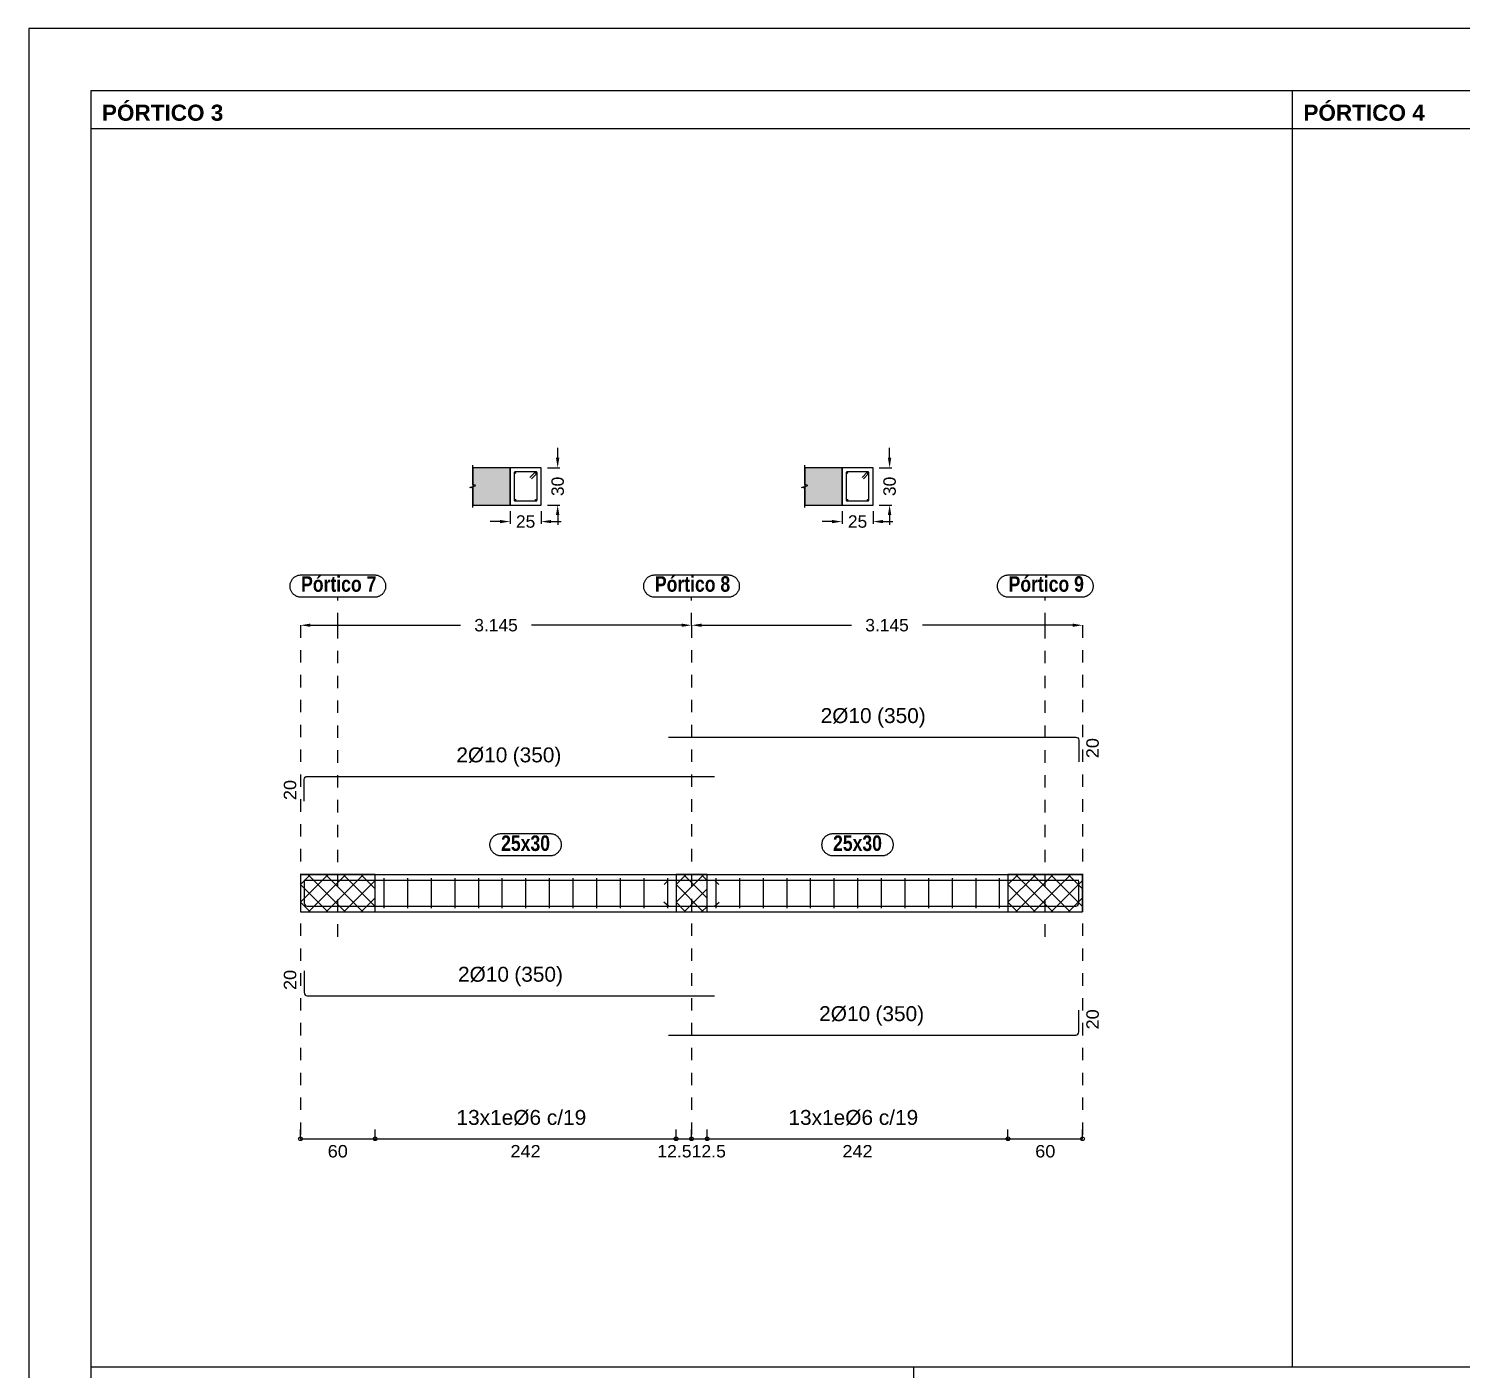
# Model space of a CAD drawing. Extents: x 2455 to 9764, y -806 to 181.
# Drawn here: x 4921.37 to 4932.89, y -398.52 to -387.73 of the extents above; entities that cross this region are included whole.
import ezdxf
from ezdxf.enums import TextEntityAlignment as Align

# ---------------------------------------------------------------- set-up
doc = ezdxf.new("R2010")
doc.units = 0
doc.header["$LTSCALE"] = 0.2
doc.header["$MEASUREMENT"] = 0
doc.linetypes.add('CYPE_RAYAPUNTO', pattern=[0.4125, 0.2025, -0.105, 0, -0.105])
doc.linetypes.add('PUNTOS2', pattern=[0.125, 0, -0.125])
doc.layers.add('01_cartela', color=6, linetype='CONTINUOUS', plot=False)
for name, color, linetype in [('01_cotas', 4, 'CONTINUOUS'), ('01_parcela', 7, 'CONTINUOUS'), ('01_primera', 5, 'CONTINUOUS'), ('01_texto cartela', 4, 'CONTINUOUS'), ('ALZ_CONT_NUDOS', 5, 'CONTINUOUS'), ('ALZ_CONT_VIG_HORMIGON', 5, 'CONTINUOUS'), ('ALZ_COT_COT_LIN_APOYOS', 120, 'CYPE_RAYAPUNTO'), ('ALZ_REF_REF_REFERENCIA', 3, 'CONTINUOUS'), ('ALZ_REF_TEXTO_REF_NOMBRE', 3, 'CONTINUOUS'), ('ARM_LONGITUDINAL_Ø10', 4, 'CONTINUOUS'), ('ARM_TRANSVERSAL_Ø6', 4, 'CONTINUOUS'), ('SEC_CONT_FORJADOS_SECCION', 8, 'CONTINUOUS'), ('SEC_CONT_VIG_HORMIGON_SECCION', 2, 'CONTINUOUS'), ('UNI_CORTANTES', 3, 'CONTINUOUS')]:
    doc.layers.add(name, color=color, linetype=linetype)
doc.layers.add('VIG_CARAS', color=5, linetype='CONTINUOUS', lineweight=9)
doc.styles.add('BERNARDO', font='GOTHICB.TTF')
doc.styles.add('CYPETXT_0.15', font='arial.ttf', dxfattribs={"height": 0.1})
doc.styles.add('Estilo1', font='swissel.ttf')
doc.styles.add('NIEVES2', font='sanss___.ttf')
doc.styles.add('NIEVES3', font='swisseb.ttf')
doc.styles.add('ROMANS', font='romans')
doc.dimstyles.new('DECIMAL-50', dxfattribs={"dimtxt": 0.08, "dimasz": 0.15, "dimexe": 0.05, "dimexo": 0.05, "dimgap": 0.09, "dimtad": 0, "dimzin": 0, "dimdsep": 46, "dimtxsty": 'ROMANS', "dimblk": 'DOTSMALL', "dimcen": 0.09, "dimclrt": 7, "dimadec": 0, "dimazin": 0, "dimtfac": 1.38, "dimtix": 1, "dimtofl": 0, "dimtmove": 2, "dimatfit": 3, "dimldrblk": 'OBLIQUE', "dimfxl": 1, "dimtolj": 1, "dimtzin": 0, "dimarcsym": 0})

# ---------------------------------------------------------------- blocks, each defined once
blk = doc.blocks.new('*D216')
at = {"layer": '01_cotas', "color": 0, "lineweight": -2, "transparency": 16777216}
for p, q in [((4925.162, -391.695), (4925.082, -391.695)), ((4925.572, -391.695), (4925.652, -391.695))]:
    blk.add_line(p, q, dxfattribs=at)
at = {"layer": '01_cotas', "color": 0, "linetype": 'PUNTOS2', "lineweight": -2, "transparency": 16777216}
for p, q in [((4925.242, -391.612), (4925.242, -391.745)), ((4925.492, -391.612), (4925.492, -391.745))]:
    blk.add_line(p, q, dxfattribs=at)
at = {"layer": '01_cotas', "color": 0, "transparency": 16777216}
for points in [[(4925.162, -391.682), (4925.162, -391.708), (4925.242, -391.695)], [(4925.572, -391.682), (4925.572, -391.708), (4925.492, -391.695)]]:
    blk.add_solid(points, dxfattribs=at)
at = {"layer": '01_cotas', "color": 5, "transparency": 16777216, "insert": (4925.367, -391.695), "char_height": 0.1, "attachment_point": 5, "style": 'Estilo1'}
blk.add_mtext('\\A1;25', dxfattribs=at)
blk = doc.blocks.new('*D217')
at = {"layer": '01_cotas', "color": 0, "lineweight": -2, "transparency": 16777216}
for p, q in [((4925.625, -391.182), (4925.625, -391.102)), ((4925.625, -391.642), (4925.625, -391.722))]:
    blk.add_line(p, q, dxfattribs=at)
at = {"layer": '01_cotas', "color": 0, "linetype": 'PUNTOS2', "lineweight": -2, "transparency": 16777216}
for p, q in [((4925.542, -391.262), (4925.675, -391.262)), ((4925.542, -391.562), (4925.675, -391.562))]:
    blk.add_line(p, q, dxfattribs=at)
at = {"layer": '01_cotas', "color": 0, "transparency": 16777216}
for points in [[(4925.611, -391.182), (4925.638, -391.182), (4925.625, -391.262)], [(4925.611, -391.642), (4925.638, -391.642), (4925.625, -391.562)]]:
    blk.add_solid(points, dxfattribs=at)
at = {"layer": '01_cotas', "color": 5, "transparency": 16777216, "insert": (4925.625, -391.412), "char_height": 0.1, "attachment_point": 5, "rotation": 90, "style": 'Estilo1'}
blk.add_mtext('\\A1;30', dxfattribs=at)
blk = doc.blocks.new('*D218')
at = {"layer": '01_cotas', "color": 0, "lineweight": -2, "transparency": 16777216}
for p, q in [((4927.832, -391.695), (4927.752, -391.695)), ((4928.242, -391.695), (4928.322, -391.695))]:
    blk.add_line(p, q, dxfattribs=at)
at = {"layer": '01_cotas', "color": 0, "linetype": 'PUNTOS2', "lineweight": -2, "transparency": 16777216}
for p, q in [((4927.912, -391.612), (4927.912, -391.745)), ((4928.162, -391.612), (4928.162, -391.745))]:
    blk.add_line(p, q, dxfattribs=at)
at = {"layer": '01_cotas', "color": 0, "transparency": 16777216}
for points in [[(4927.832, -391.682), (4927.832, -391.708), (4927.912, -391.695)], [(4928.242, -391.682), (4928.242, -391.708), (4928.162, -391.695)]]:
    blk.add_solid(points, dxfattribs=at)
at = {"layer": '01_cotas', "color": 5, "transparency": 16777216, "insert": (4928.037, -391.695), "char_height": 0.1, "attachment_point": 5, "style": 'Estilo1'}
blk.add_mtext('\\A1;25', dxfattribs=at)
blk = doc.blocks.new('*D219')
at = {"layer": '01_cotas', "color": 0, "lineweight": -2, "transparency": 16777216}
for p, q in [((4928.295, -391.182), (4928.295, -391.102)), ((4928.295, -391.642), (4928.295, -391.722))]:
    blk.add_line(p, q, dxfattribs=at)
at = {"layer": '01_cotas', "color": 0, "linetype": 'PUNTOS2', "lineweight": -2, "transparency": 16777216}
for p, q in [((4928.212, -391.262), (4928.345, -391.262)), ((4928.212, -391.562), (4928.345, -391.562))]:
    blk.add_line(p, q, dxfattribs=at)
at = {"layer": '01_cotas', "color": 0, "transparency": 16777216}
for points in [[(4928.281, -391.182), (4928.308, -391.182), (4928.295, -391.262)], [(4928.281, -391.642), (4928.308, -391.642), (4928.295, -391.562)]]:
    blk.add_solid(points, dxfattribs=at)
at = {"layer": '01_cotas', "color": 5, "transparency": 16777216, "insert": (4928.295, -391.412), "char_height": 0.1, "attachment_point": 5, "rotation": 90, "style": 'Estilo1'}
blk.add_mtext('\\A1;30', dxfattribs=at)
blk = doc.blocks.new('*D220')
at = {"layer": '01_cotas', "color": 0, "lineweight": -2, "transparency": 16777216}
for p, q in [((4923.636, -392.529), (4924.844, -392.529)), ((4926.622, -392.529), (4925.414, -392.529))]:
    blk.add_line(p, q, dxfattribs=at)
at = {"layer": '01_cotas', "color": 0, "transparency": 16777216}
for points in [[(4923.636, -392.516), (4923.636, -392.542), (4923.556, -392.529)], [(4926.622, -392.516), (4926.622, -392.542), (4926.702, -392.529)]]:
    blk.add_solid(points, dxfattribs=at)
at = {"layer": '01_cotas', "color": 5, "transparency": 16777216, "insert": (4925.129, -392.529), "char_height": 0.1, "attachment_point": 5, "style": 'Estilo1'}
blk.add_mtext('\\A1;3.145', dxfattribs=at)
blk = doc.blocks.new('*D221')
at = {"layer": '01_cotas', "color": 0, "lineweight": -2, "transparency": 16777216}
for p, q in [((4926.782, -392.529), (4927.989, -392.529)), ((4929.767, -392.529), (4928.559, -392.529))]:
    blk.add_line(p, q, dxfattribs=at)
at = {"layer": '01_cotas', "color": 0, "transparency": 16777216}
for points in [[(4926.782, -392.516), (4926.782, -392.542), (4926.702, -392.529)], [(4929.767, -392.516), (4929.767, -392.542), (4929.847, -392.529)]]:
    blk.add_solid(points, dxfattribs=at)
at = {"layer": '01_cotas', "color": 5, "transparency": 16777216, "insert": (4928.274, -392.529), "char_height": 0.1, "attachment_point": 5, "style": 'Estilo1'}
blk.add_mtext('\\A1;3.145', dxfattribs=at)

msp = doc.modelspace()

# ---------------------------------------------------------------- hatches: boundary and pattern name
at = {"layer": 'SEC_CONT_FORJADOS_SECCION', "true_color": 0xdad7d3}
for points in [[(4924.942, -391.562), (4925.242, -391.562), (4925.242, -391.262), (4924.942, -391.262)], [(4927.612, -391.562), (4927.912, -391.562), (4927.912, -391.262), (4927.612, -391.262)]]:
    msp.add_hatch(color=254, dxfattribs=at).paths.add_polyline_path(points)

# ---------------------------------------------------------------- linework, layer by layer
at = {"layer": '01_cartela', "color": 3}
msp.add_lwpolyline([(4921.37, -387.729), (4921.37, -409.264), (4952.008, -409.264), (4952.008, -387.729)], close=True, dxfattribs=at)
at = {"layer": '01_parcela', "color": 7, "ltscale": 2.5}
for p, q in [((4921.87, -388.229), (4921.869, -398.496)), ((4951.508, -388.229), (4921.87, -388.229)), ((4931.533, -388.229), (4931.532, -398.496)), ((4921.869, -398.496), (4951.509, -398.496)), ((4921.869, -398.496), (4921.87, -408.764)), ((4928.488, -398.496), (4928.489, -408.764))]:
    msp.add_line(p, q, dxfattribs=at)
at = {"layer": '01_primera', "ltscale": 2.5}
msp.add_line((4921.87, -388.531), (4951.508, -388.531), dxfattribs=at)
at = {"layer": 'ALZ_CONT_NUDOS'}
for p, q in [((4923.556, -394.535), (4923.556, -394.835)), ((4929.847, -394.535), (4929.847, -394.835))]:
    msp.add_line(p, q, dxfattribs=at)
at = {"layer": 'ALZ_CONT_NUDOS', "lineweight": 0}
for p, q in [((4923.556, -394.758), (4923.779, -394.535)), ((4923.556, -394.616), (4923.638, -394.535)), ((4923.916, -394.835), (4923.616, -394.535)), ((4923.621, -394.835), (4923.921, -394.535)), ((4924.058, -394.835), (4923.758, -394.535)), ((4923.762, -394.835), (4924.062, -394.535)), ((4924.156, -394.792), (4923.899, -394.535)), ((4924.156, -394.651), (4924.041, -394.535)), ((4926.577, -394.758), (4926.8, -394.535)), ((4926.577, -394.616), (4926.658, -394.535)), ((4926.827, -394.725), (4926.636, -394.535)), ((4926.827, -394.584), (4926.778, -394.535)), ((4929.247, -394.758), (4929.47, -394.535)), ((4929.247, -394.616), (4929.328, -394.535)), ((4929.607, -394.835), (4929.307, -394.535)), ((4929.311, -394.835), (4929.611, -394.535)), ((4929.748, -394.835), (4929.448, -394.535)), ((4929.453, -394.835), (4929.753, -394.535)), ((4929.847, -394.792), (4929.589, -394.535)), ((4929.847, -394.651), (4929.731, -394.535)), ((4923.775, -394.835), (4923.556, -394.616)), ((4923.904, -394.835), (4924.156, -394.582)), ((4926.795, -394.835), (4926.577, -394.616)), ((4926.641, -394.835), (4926.827, -394.649)), ((4929.465, -394.835), (4929.247, -394.616)), ((4929.594, -394.835), (4929.847, -394.582)), ((4923.633, -394.835), (4923.556, -394.758)), ((4924.045, -394.835), (4924.156, -394.723)), ((4926.654, -394.835), (4926.577, -394.758)), ((4926.782, -394.835), (4926.827, -394.791)), ((4929.324, -394.835), (4929.247, -394.758)), ((4929.735, -394.835), (4929.847, -394.723))]:
    msp.add_line(p, q, dxfattribs=at)
at = {"layer": 'ALZ_CONT_NUDOS'}
for points in [[(4923.556, -394.535), (4924.156, -394.535)], [(4926.577, -394.535), (4926.827, -394.535)], [(4929.247, -394.535), (4929.847, -394.535)], [(4923.556, -394.835), (4924.156, -394.835)], [(4926.577, -394.835), (4926.827, -394.835)], [(4929.247, -394.835), (4929.847, -394.835)]]:
    msp.add_lwpolyline(points, dxfattribs=at)
at = {"layer": 'ALZ_CONT_NUDOS', "lineweight": 0}
for points in [[(4923.556, -394.535), (4923.556, -394.835), (4924.156, -394.835), (4924.156, -394.535), (4923.556, -394.535)], [(4926.577, -394.535), (4926.577, -394.835), (4926.827, -394.835), (4926.827, -394.535), (4926.577, -394.535)], [(4929.247, -394.535), (4929.247, -394.835), (4929.847, -394.835), (4929.847, -394.535), (4929.247, -394.535)]]:
    msp.add_lwpolyline(points, close=True, dxfattribs=at)
at = {"layer": 'ALZ_CONT_VIG_HORMIGON'}
for p, q in [((4924.156, -394.535), (4926.577, -394.535)), ((4926.827, -394.535), (4929.247, -394.535)), ((4924.156, -394.835), (4926.577, -394.835)), ((4926.827, -394.835), (4929.247, -394.835))]:
    msp.add_line(p, q, dxfattribs=at)
at = {"layer": 'ALZ_COT_COT_LIN_APOYOS'}
for p, q in [((4923.856, -392.529), (4923.856, -392.304)), ((4926.702, -392.529), (4926.702, -392.304)), ((4929.547, -392.529), (4929.547, -392.304)), ((4923.556, -392.529), (4923.556, -396.661)), ((4923.856, -395.035), (4923.856, -392.529)), ((4926.702, -392.529), (4926.702, -396.661)), ((4929.547, -395.035), (4929.547, -392.529)), ((4929.847, -392.529), (4929.847, -396.661))]:
    msp.add_line(p, q, dxfattribs=at)
at = {"layer": 'ALZ_REF_REF_REFERENCIA'}
for points in [[(4924.151, -392.124), (4924.157, -392.124), (4924.163, -392.125), (4924.169, -392.126), (4924.175, -392.127), (4924.181, -392.129), (4924.187, -392.131), (4924.192, -392.134), (4924.197, -392.137), (4924.202, -392.14), (4924.207, -392.143), (4924.212, -392.147), (4924.216, -392.151), (4924.22, -392.156), (4924.224, -392.161), (4924.227, -392.166), (4924.23, -392.171), (4924.233, -392.176), (4924.235, -392.182), (4924.237, -392.187), (4924.239, -392.193), (4924.24, -392.199), (4924.241, -392.205), (4924.241, -392.211), (4924.241, -392.217), (4924.241, -392.223), (4924.24, -392.229), (4924.239, -392.235), (4924.237, -392.241), (4924.235, -392.246), (4924.233, -392.252), (4924.23, -392.257), (4924.227, -392.262), (4924.224, -392.267), (4924.22, -392.272), (4924.216, -392.277), (4924.212, -392.281), (4924.207, -392.285), (4924.202, -392.288), (4924.197, -392.291), (4924.192, -392.294), (4924.187, -392.297), (4924.181, -392.299), (4924.175, -392.301), (4924.169, -392.302), (4924.163, -392.303), (4924.157, -392.304), (4924.151, -392.304), (4923.561, -392.304), (4923.555, -392.304), (4923.549, -392.303), (4923.544, -392.302), (4923.538, -392.301), (4923.532, -392.299), (4923.526, -392.297), (4923.521, -392.294), (4923.516, -392.291), (4923.511, -392.288), (4923.506, -392.285), (4923.501, -392.281), (4923.497, -392.277), (4923.493, -392.272), (4923.489, -392.267), (4923.486, -392.262), (4923.483, -392.257), (4923.48, -392.252), (4923.478, -392.246), (4923.476, -392.241), (4923.474, -392.235), (4923.473, -392.229), (4923.472, -392.223), (4923.472, -392.217), (4923.472, -392.211), (4923.472, -392.205), (4923.473, -392.199), (4923.474, -392.193), (4923.476, -392.187), (4923.478, -392.182), (4923.48, -392.176), (4923.483, -392.171), (4923.486, -392.166), (4923.489, -392.161), (4923.493, -392.156), (4923.497, -392.151), (4923.501, -392.147), (4923.506, -392.143), (4923.511, -392.14), (4923.516, -392.137), (4923.521, -392.134), (4923.526, -392.131), (4923.532, -392.129), (4923.538, -392.127), (4923.544, -392.126), (4923.549, -392.125), (4923.555, -392.124), (4923.561, -392.124), (4924.151, -392.124)], [(4926.997, -392.124), (4927.003, -392.124), (4927.009, -392.125), (4927.014, -392.126), (4927.02, -392.127), (4927.026, -392.129), (4927.032, -392.131), (4927.037, -392.134), (4927.042, -392.137), (4927.047, -392.14), (4927.052, -392.143), (4927.057, -392.147), (4927.061, -392.151), (4927.065, -392.156), (4927.069, -392.161), (4927.072, -392.166), (4927.075, -392.171), (4927.078, -392.176), (4927.081, -392.182), (4927.083, -392.187), (4927.084, -392.193), (4927.085, -392.199), (4927.086, -392.205), (4927.086, -392.211), (4927.086, -392.217), (4927.086, -392.223), (4927.085, -392.229), (4927.084, -392.235), (4927.083, -392.241), (4927.081, -392.246), (4927.078, -392.252), (4927.075, -392.257), (4927.072, -392.262), (4927.069, -392.267), (4927.065, -392.272), (4927.061, -392.277), (4927.057, -392.281), (4927.052, -392.285), (4927.047, -392.288), (4927.042, -392.291), (4927.037, -392.294), (4927.032, -392.297), (4927.026, -392.299), (4927.02, -392.301), (4927.014, -392.302), (4927.009, -392.303), (4927.003, -392.304), (4926.997, -392.304), (4926.407, -392.304), (4926.401, -392.304), (4926.395, -392.303), (4926.389, -392.302), (4926.383, -392.301), (4926.377, -392.299), (4926.372, -392.297), (4926.366, -392.294), (4926.361, -392.291), (4926.356, -392.288), (4926.351, -392.285), (4926.346, -392.281), (4926.342, -392.277), (4926.338, -392.272), (4926.334, -392.267), (4926.331, -392.262), (4926.328, -392.257), (4926.325, -392.252), (4926.323, -392.246), (4926.321, -392.241), (4926.319, -392.235), (4926.318, -392.229), (4926.317, -392.223), (4926.317, -392.217), (4926.317, -392.211), (4926.317, -392.205), (4926.318, -392.199), (4926.319, -392.193), (4926.321, -392.187), (4926.323, -392.182), (4926.325, -392.176), (4926.328, -392.171), (4926.331, -392.166), (4926.334, -392.161), (4926.338, -392.156), (4926.342, -392.151), (4926.346, -392.147), (4926.351, -392.143), (4926.356, -392.14), (4926.361, -392.137), (4926.366, -392.134), (4926.372, -392.131), (4926.377, -392.129), (4926.383, -392.127), (4926.389, -392.126), (4926.395, -392.125), (4926.401, -392.124), (4926.407, -392.124), (4926.997, -392.124)], [(4929.842, -392.124), (4929.848, -392.124), (4929.854, -392.125), (4929.86, -392.126), (4929.865, -392.127), (4929.871, -392.129), (4929.877, -392.131), (4929.882, -392.134), (4929.888, -392.137), (4929.893, -392.14), (4929.897, -392.143), (4929.902, -392.147), (4929.906, -392.151), (4929.91, -392.156), (4929.914, -392.161), (4929.918, -392.166), (4929.921, -392.171), (4929.923, -392.176), (4929.926, -392.182), (4929.928, -392.187), (4929.929, -392.193), (4929.93, -392.199), (4929.931, -392.205), (4929.932, -392.211), (4929.932, -392.217), (4929.931, -392.223), (4929.93, -392.229), (4929.929, -392.235), (4929.928, -392.241), (4929.926, -392.246), (4929.923, -392.252), (4929.921, -392.257), (4929.918, -392.262), (4929.914, -392.267), (4929.91, -392.272), (4929.906, -392.277), (4929.902, -392.281), (4929.897, -392.285), (4929.893, -392.288), (4929.888, -392.291), (4929.882, -392.294), (4929.877, -392.297), (4929.871, -392.299), (4929.865, -392.301), (4929.86, -392.302), (4929.854, -392.303), (4929.848, -392.304), (4929.842, -392.304), (4929.252, -392.304), (4929.246, -392.304), (4929.24, -392.303), (4929.234, -392.302), (4929.228, -392.301), (4929.222, -392.299), (4929.217, -392.297), (4929.211, -392.294), (4929.206, -392.291), (4929.201, -392.288), (4929.196, -392.285), (4929.191, -392.281), (4929.187, -392.277), (4929.183, -392.272), (4929.179, -392.267), (4929.176, -392.262), (4929.173, -392.257), (4929.17, -392.252), (4929.168, -392.246), (4929.166, -392.241), (4929.164, -392.235), (4929.163, -392.229), (4929.162, -392.223), (4929.162, -392.217), (4929.162, -392.211), (4929.162, -392.205), (4929.163, -392.199), (4929.164, -392.193), (4929.166, -392.187), (4929.168, -392.182), (4929.17, -392.176), (4929.173, -392.171), (4929.176, -392.166), (4929.179, -392.161), (4929.183, -392.156), (4929.187, -392.151), (4929.191, -392.147), (4929.196, -392.143), (4929.201, -392.14), (4929.206, -392.137), (4929.211, -392.134), (4929.217, -392.131), (4929.222, -392.129), (4929.228, -392.127), (4929.234, -392.126), (4929.24, -392.125), (4929.246, -392.124), (4929.252, -392.124), (4929.842, -392.124)]]:
    msp.add_lwpolyline(points, close=True, dxfattribs=at)
at = {"layer": 'ALZ_REF_TEXTO_REF_NOMBRE', "color": 5}
for points in [[(4925.563, -394.205), (4925.569, -394.205), (4925.575, -394.206), (4925.581, -394.207), (4925.587, -394.208), (4925.593, -394.21), (4925.598, -394.212), (4925.604, -394.214), (4925.609, -394.217), (4925.614, -394.221), (4925.619, -394.224), (4925.623, -394.228), (4925.628, -394.232), (4925.632, -394.237), (4925.635, -394.241), (4925.639, -394.246), (4925.642, -394.251), (4925.645, -394.257), (4925.647, -394.262), (4925.649, -394.268), (4925.651, -394.274), (4925.652, -394.28), (4925.653, -394.286), (4925.653, -394.292), (4925.653, -394.298), (4925.653, -394.304), (4925.652, -394.31), (4925.651, -394.316), (4925.649, -394.321), (4925.647, -394.327), (4925.645, -394.333), (4925.642, -394.338), (4925.639, -394.343), (4925.635, -394.348), (4925.632, -394.353), (4925.628, -394.357), (4925.623, -394.361), (4925.619, -394.365), (4925.614, -394.369), (4925.609, -394.372), (4925.604, -394.375), (4925.598, -394.378), (4925.593, -394.38), (4925.587, -394.382), (4925.581, -394.383), (4925.575, -394.384), (4925.569, -394.385), (4925.563, -394.385), (4925.17, -394.385), (4925.164, -394.385), (4925.158, -394.384), (4925.152, -394.383), (4925.146, -394.382), (4925.14, -394.38), (4925.135, -394.378), (4925.129, -394.375), (4925.124, -394.372), (4925.119, -394.369), (4925.114, -394.365), (4925.11, -394.361), (4925.105, -394.357), (4925.101, -394.353), (4925.098, -394.348), (4925.094, -394.343), (4925.091, -394.338), (4925.088, -394.333), (4925.086, -394.327), (4925.084, -394.321), (4925.082, -394.316), (4925.081, -394.31), (4925.08, -394.304), (4925.08, -394.298), (4925.08, -394.292), (4925.08, -394.286), (4925.081, -394.28), (4925.082, -394.274), (4925.084, -394.268), (4925.086, -394.262), (4925.088, -394.257), (4925.091, -394.251), (4925.094, -394.246), (4925.098, -394.241), (4925.101, -394.237), (4925.105, -394.232), (4925.11, -394.228), (4925.114, -394.224), (4925.119, -394.221), (4925.124, -394.217), (4925.129, -394.214), (4925.135, -394.212), (4925.14, -394.21), (4925.146, -394.208), (4925.152, -394.207), (4925.158, -394.206), (4925.164, -394.205), (4925.17, -394.205), (4925.563, -394.205)], [(4928.233, -394.205), (4928.239, -394.205), (4928.245, -394.206), (4928.251, -394.207), (4928.257, -394.208), (4928.263, -394.21), (4928.268, -394.212), (4928.274, -394.214), (4928.279, -394.217), (4928.284, -394.221), (4928.289, -394.224), (4928.294, -394.228), (4928.298, -394.232), (4928.302, -394.237), (4928.306, -394.241), (4928.309, -394.246), (4928.312, -394.251), (4928.315, -394.257), (4928.317, -394.262), (4928.319, -394.268), (4928.321, -394.274), (4928.322, -394.28), (4928.323, -394.286), (4928.323, -394.292), (4928.323, -394.298), (4928.323, -394.304), (4928.322, -394.31), (4928.321, -394.316), (4928.319, -394.321), (4928.317, -394.327), (4928.315, -394.333), (4928.312, -394.338), (4928.309, -394.343), (4928.306, -394.348), (4928.302, -394.353), (4928.298, -394.357), (4928.294, -394.361), (4928.289, -394.365), (4928.284, -394.369), (4928.279, -394.372), (4928.274, -394.375), (4928.268, -394.378), (4928.263, -394.38), (4928.257, -394.382), (4928.251, -394.383), (4928.245, -394.384), (4928.239, -394.385), (4928.233, -394.385), (4927.84, -394.385), (4927.834, -394.385), (4927.828, -394.384), (4927.822, -394.383), (4927.816, -394.382), (4927.811, -394.38), (4927.805, -394.378), (4927.8, -394.375), (4927.794, -394.372), (4927.789, -394.369), (4927.784, -394.365), (4927.78, -394.361), (4927.775, -394.357), (4927.771, -394.353), (4927.768, -394.348), (4927.764, -394.343), (4927.761, -394.338), (4927.759, -394.333), (4927.756, -394.327), (4927.754, -394.321), (4927.753, -394.316), (4927.751, -394.31), (4927.751, -394.304), (4927.75, -394.298), (4927.75, -394.292), (4927.751, -394.286), (4927.751, -394.28), (4927.753, -394.274), (4927.754, -394.268), (4927.756, -394.262), (4927.759, -394.257), (4927.761, -394.251), (4927.764, -394.246), (4927.768, -394.241), (4927.771, -394.237), (4927.775, -394.232), (4927.78, -394.228), (4927.784, -394.224), (4927.789, -394.221), (4927.794, -394.217), (4927.8, -394.214), (4927.805, -394.212), (4927.811, -394.21), (4927.816, -394.208), (4927.822, -394.207), (4927.828, -394.206), (4927.834, -394.205), (4927.84, -394.205), (4928.233, -394.205)]]:
    msp.add_lwpolyline(points, close=True, dxfattribs=at)
at = {"layer": 'ARM_LONGITUDINAL_Ø10'}
for p, q in [((4926.517, -394.581), (4926.481, -394.616)), ((4926.886, -394.581), (4926.922, -394.616)), ((4926.517, -394.789), (4926.479, -394.756)), ((4926.886, -394.789), (4926.924, -394.756))]:
    msp.add_line(p, q, dxfattribs=at)
for points in [[(4926.517, -393.429), (4929.792, -393.429), (4929.801, -393.431), (4929.809, -393.436), (4929.815, -393.444), (4929.817, -393.454), (4929.817, -393.629)], [(4923.586, -393.945), (4923.586, -393.77), (4923.588, -393.76), (4923.594, -393.752), (4923.602, -393.747), (4923.611, -393.745), (4926.886, -393.745)], [(4923.586, -394.581), (4926.886, -394.581)], [(4923.586, -394.589), (4923.586, -394.764), (4923.588, -394.773), (4923.594, -394.781), (4923.602, -394.787), (4923.611, -394.789), (4926.886, -394.789)], [(4926.517, -394.581), (4929.817, -394.581)], [(4926.517, -394.789), (4929.792, -394.789), (4929.801, -394.787), (4929.809, -394.781), (4929.815, -394.773), (4929.817, -394.764), (4929.817, -394.589)], [(4923.586, -395.31), (4923.586, -395.485), (4923.588, -395.494), (4923.594, -395.502), (4923.602, -395.508), (4923.611, -395.51), (4926.886, -395.51)], [(4926.517, -395.826), (4929.792, -395.826), (4929.801, -395.824), (4929.809, -395.819), (4929.815, -395.811), (4929.817, -395.801), (4929.817, -395.626)]]:
    msp.add_lwpolyline(points, dxfattribs=at)
for centre in [(4925.283, -391.303), (4925.451, -391.303), (4927.953, -391.303), (4928.121, -391.303), (4925.283, -391.521), (4925.451, -391.521), (4927.953, -391.521), (4928.121, -391.521)]:
    msp.add_circle(centre, 0.005, dxfattribs=at)
at = {"layer": 'ARM_TRANSVERSAL_Ø6'}
for p, q in [((4924.227, -394.565), (4924.227, -394.805)), ((4924.417, -394.565), (4924.417, -394.805)), ((4924.607, -394.565), (4924.607, -394.805)), ((4924.797, -394.565), (4924.797, -394.805)), ((4924.987, -394.565), (4924.987, -394.805)), ((4925.177, -394.565), (4925.177, -394.805)), ((4925.367, -394.565), (4925.367, -394.805)), ((4925.557, -394.565), (4925.557, -394.805)), ((4925.747, -394.565), (4925.747, -394.805)), ((4925.937, -394.565), (4925.937, -394.805)), ((4926.127, -394.565), (4926.127, -394.805)), ((4926.317, -394.565), (4926.317, -394.805)), ((4926.507, -394.565), (4926.507, -394.805)), ((4926.897, -394.565), (4926.897, -394.805)), ((4927.087, -394.565), (4927.087, -394.805)), ((4927.277, -394.565), (4927.277, -394.805)), ((4927.467, -394.565), (4927.467, -394.805)), ((4927.657, -394.565), (4927.657, -394.805)), ((4927.847, -394.565), (4927.847, -394.805)), ((4928.037, -394.565), (4928.037, -394.805)), ((4928.227, -394.565), (4928.227, -394.805)), ((4928.417, -394.565), (4928.417, -394.805)), ((4928.607, -394.565), (4928.607, -394.805)), ((4928.797, -394.565), (4928.797, -394.805)), ((4928.987, -394.565), (4928.987, -394.805)), ((4929.177, -394.565), (4929.177, -394.805))]:
    msp.add_line(p, q, dxfattribs=at)
for points in [[(4925.414, -391.351), (4925.456, -391.309), (4925.457, -391.307), (4925.458, -391.306), (4925.458, -391.305), (4925.459, -391.303), (4925.458, -391.301), (4925.458, -391.3), (4925.457, -391.299), (4925.456, -391.297), (4925.455, -391.296), (4925.454, -391.296), (4925.452, -391.295), (4925.451, -391.295), (4925.283, -391.295), (4925.279, -391.296), (4925.277, -391.297), (4925.275, -391.3), (4925.275, -391.303), (4925.275, -391.521), (4925.275, -391.524), (4925.277, -391.527), (4925.279, -391.528), (4925.283, -391.529), (4925.451, -391.529), (4925.454, -391.528), (4925.456, -391.527), (4925.458, -391.524), (4925.459, -391.521), (4925.459, -391.303), (4925.458, -391.301), (4925.458, -391.3), (4925.457, -391.299), (4925.456, -391.297), (4925.455, -391.296), (4925.454, -391.296), (4925.452, -391.295), (4925.451, -391.295), (4925.449, -391.295), (4925.447, -391.296), (4925.446, -391.296), (4925.445, -391.297), (4925.402, -391.34)], [(4928.084, -391.351), (4928.126, -391.309), (4928.127, -391.307), (4928.128, -391.306), (4928.129, -391.305), (4928.129, -391.303), (4928.129, -391.301), (4928.128, -391.3), (4928.127, -391.299), (4928.126, -391.297), (4928.125, -391.296), (4928.124, -391.296), (4928.122, -391.295), (4928.121, -391.295), (4927.953, -391.295), (4927.95, -391.296), (4927.947, -391.297), (4927.945, -391.3), (4927.945, -391.303), (4927.945, -391.521), (4927.945, -391.524), (4927.947, -391.527), (4927.95, -391.528), (4927.953, -391.529), (4928.121, -391.529), (4928.124, -391.528), (4928.126, -391.527), (4928.128, -391.524), (4928.129, -391.521), (4928.129, -391.303), (4928.129, -391.301), (4928.128, -391.3), (4928.127, -391.299), (4928.126, -391.297), (4928.125, -391.296), (4928.124, -391.296), (4928.122, -391.295), (4928.121, -391.295), (4928.119, -391.295), (4928.118, -391.296), (4928.116, -391.296), (4928.115, -391.297), (4928.073, -391.34)]]:
    msp.add_lwpolyline(points, dxfattribs=at)
at = {"layer": 'SEC_CONT_FORJADOS_SECCION'}
for points in [[(4924.942, -391.582), (4924.942, -391.427), (4924.917, -391.42), (4924.967, -391.405), (4924.942, -391.397), (4924.942, -391.242)], [(4924.942, -391.562), (4925.242, -391.562), (4925.242, -391.262), (4924.942, -391.262)], [(4927.612, -391.582), (4927.612, -391.427), (4927.587, -391.42), (4927.637, -391.405), (4927.612, -391.397), (4927.612, -391.242)], [(4927.612, -391.562), (4927.912, -391.562), (4927.912, -391.262), (4927.612, -391.262)]]:
    msp.add_lwpolyline(points, dxfattribs=at)
at = {"layer": 'SEC_CONT_FORJADOS_SECCION', "color": 254, "true_color": 0xdad7d3}
for points in [[(4924.942, -391.562), (4925.242, -391.562), (4925.242, -391.262), (4924.942, -391.262)], [(4927.612, -391.562), (4927.912, -391.562), (4927.912, -391.262), (4927.612, -391.262)]]:
    msp.add_lwpolyline(points, close=True, dxfattribs=at)
at = {"layer": 'SEC_CONT_VIG_HORMIGON_SECCION'}
for points in [[(4925.492, -391.262), (4925.242, -391.262), (4925.242, -391.562), (4925.492, -391.562), (4925.492, -391.262)], [(4928.162, -391.262), (4927.912, -391.262), (4927.912, -391.562), (4928.162, -391.562), (4928.162, -391.262)]]:
    msp.add_lwpolyline(points, close=True, dxfattribs=at)
at = {"layer": 'UNI_CORTANTES', "color": 2}
for p, q in [((4923.556, -396.661), (4923.556, -396.586)), ((4924.156, -396.661), (4924.156, -396.586)), ((4926.577, -396.661), (4926.577, -396.586)), ((4926.702, -396.661), (4926.702, -396.586)), ((4926.827, -396.661), (4926.827, -396.586)), ((4929.247, -396.661), (4929.247, -396.586))]:
    msp.add_line(p, q, dxfattribs=at)
for points in [[(4923.556, -396.661), (4924.156, -396.661), (4924.156, -396.586)], [(4924.156, -396.661), (4926.577, -396.661), (4926.577, -396.586)], [(4926.577, -396.661), (4926.702, -396.661), (4926.702, -396.586)], [(4926.702, -396.661), (4926.827, -396.661), (4926.827, -396.586)], [(4926.827, -396.661), (4929.247, -396.661), (4929.247, -396.586)], [(4929.247, -396.661), (4929.847, -396.661), (4929.847, -396.586)]]:
    msp.add_lwpolyline(points, dxfattribs=at)
for centre in [(4923.556, -396.661), (4924.156, -396.661), (4924.156, -396.661), (4926.577, -396.661), (4926.577, -396.661), (4926.702, -396.661), (4926.702, -396.661), (4926.827, -396.661), (4926.827, -396.661), (4929.247, -396.661), (4929.247, -396.661), (4929.847, -396.661)]:
    msp.add_circle(centre, 0.015, dxfattribs=at)

# ---------------------------------------------------------------- texts
at = {"layer": '01_texto cartela', "color": 5, "style": 'NIEVES3'}
for s, p in [('PÓRTICO 3', (4921.959, -388.47)), ('PÓRTICO 4', (4931.623, -388.47))]:
    msp.add_text(s, height=0.1297, dxfattribs=at).set_placement(p)
at = {"layer": 'ALZ_REF_TEXTO_REF_NOMBRE', "color": 5, "style": 'BERNARDO', "width": 0.846434}
for s, p in [('Pórtico 7', (4923.561, -392.297)), ('Pórtico 8', (4926.407, -392.297)), ('Pórtico 9', (4929.252, -392.297))]:
    msp.add_text(s, height=0.125, dxfattribs=at).set_placement(p, align=Align.BOTTOM_LEFT)
at = {"layer": 'ALZ_REF_TEXTO_REF_NOMBRE', "color": 5, "style": 'BERNARDO', "width": 0.806421}
for p, p2 in [((4925.17, -394.345), (4925.563, -394.345)), ((4927.84, -394.345), (4928.233, -394.345))]:
    msp.add_text('25x30', height=0.125, dxfattribs=at).set_placement(p, p2, align=Align.FIT)
at = {"layer": 'UNI_CORTANTES', "color": 4, "style": 'CYPETXT_0.15', "width": 1.042546}
for p, p2 in [((4929.977, -393.599), (4929.977, -393.437)), ((4923.522, -393.936), (4923.522, -393.774)), ((4923.522, -395.464), (4923.522, -395.302)), ((4929.977, -395.781), (4929.977, -395.619))]:
    msp.add_text('20', height=0.1, rotation=90, dxfattribs=at).set_placement(p, p2, align=Align.FIT)
at = {"layer": 'UNI_CORTANTES', "color": 2, "style": 'CYPETXT_0.15'}
for s, width, p, p2 in [('60', 1.042546, (4923.775, -396.811), (4923.937, -396.811)), ('242', 1.042546, (4925.245, -396.811), (4925.488, -396.811)), ('12.5', 1.015093, (4926.426, -396.811), (4926.702, -396.811)), ('12.5', 1.015093, (4926.702, -396.811), (4926.978, -396.811)), ('242', 1.042546, (4927.915, -396.811), (4928.158, -396.811)), ('60', 1.042546, (4929.466, -396.811), (4929.628, -396.811))]:
    msp.add_text(s, height=0.1, dxfattribs=dict(at, width=width)).set_placement(p, p2, align=Align.FIT)
at = {"layer": 'VIG_CARAS', "color": 5, "style": 'NIEVES2'}
for s, p in [('2%%c10', (4927.74, -393.352)), ('(350)', (4928.194, -393.352)), ('2%%c10', (4924.81, -393.668)), ('(350)', (4925.263, -393.668)), ('2%%c10', (4924.823, -395.433)), ('(350)', (4925.276, -395.433)), ('2%%c10', (4927.728, -395.75)), ('(350)', (4928.181, -395.75))]:
    msp.add_text(s, height=0.12, dxfattribs=at).set_placement(p, align=Align.BOTTOM_LEFT)
at = {"layer": 'VIG_CARAS', "color": 4, "style": 'NIEVES2'}
for p in [(4924.811, -396.585), (4927.481, -396.585)]:
    msp.add_text('13x1e%%c6 c/19', height=0.12, dxfattribs=at).set_placement(p, align=Align.BOTTOM_LEFT)

# ---------------------------------------------------------------- dimensions: what is measured, and where the dimension line sits
at = {"layer": '01_cotas', "color": 2}
for p1, p2, distance, text, picture, middle in [((4925.492, -391.562), (4925.492, -391.262), -0.133, '30', '*D217', (4925.625, -391.412)), ((4928.162, -391.562), (4928.162, -391.262), -0.133, '30', '*D219', (4928.295, -391.412)), ((4925.242, -391.562), (4925.492, -391.562), -0.133, '25', '*D216', (4925.367, -391.695)), ((4927.912, -391.562), (4928.162, -391.562), -0.133, '25', '*D218', (4928.037, -391.695)), ((4926.702, -392.529), (4923.556, -392.529), 0, '3.145', '*D220', (4925.129, -392.529)), ((4929.847, -392.529), (4926.702, -392.529), 0, '3.145', '*D221', (4928.274, -392.529))]:
    dim = msp.add_aligned_dim(p1=p1, p2=p2, distance=distance, text=text, dimstyle='DECIMAL-50', override={"dimtxt": 0.1, "dimasz": 0.08, "dimtxsty": 'Estilo1', "dimsah": 1, "dimclrt": 5, "dimfxl": 0.09, "dimarcsym": 2}, dxfattribs=at)
    dim.commit()
    dim.dimension.update_dxf_attribs({"geometry": picture, "text_midpoint": middle})

doc.saveas('drawing.dxf')
